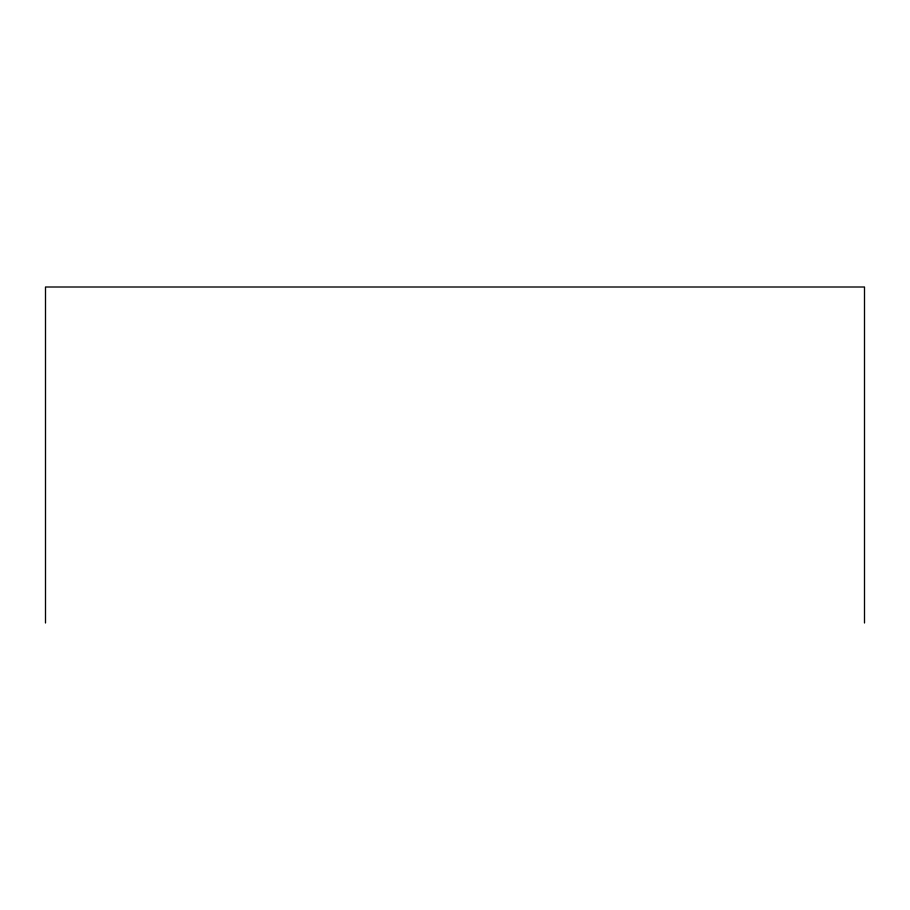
<?xml version="1.0" encoding="UTF-8"?>
<svg xmlns="http://www.w3.org/2000/svg" width="910" height="910" viewBox="0 0 910 910"><rect width="100%" height="100%" fill="white"/><g stroke="black" fill="none" stroke-linecap="round" stroke-linejoin="round"><path stroke-width="1.36" d="M864.5 622.997L864.5 287.003L45.5 287.003L45.5 622.997"/></g></svg>
